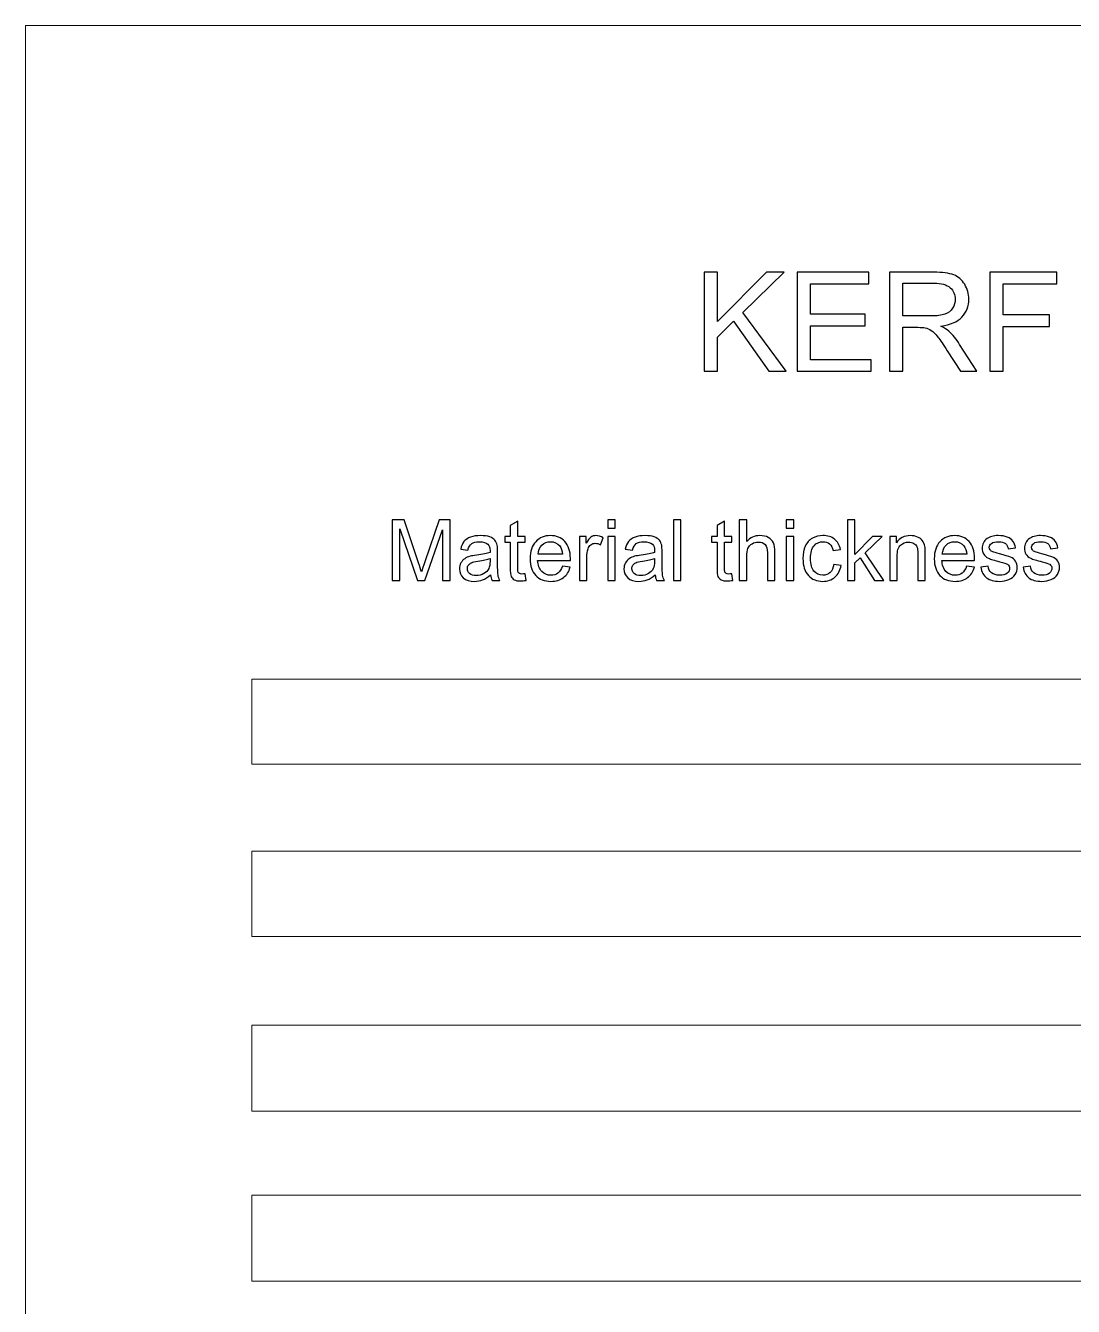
# Model space of a CAD drawing. Header units: centimetres. Extents: x -9.6 to 7.8, y 2.9 to 14.4.
# Drawn here: x -9.56 to -4.75, y 8.52 to 14.4 of the extents above; entities that cross this region are included whole.
import ezdxf

# ---------------------------------------------------------------- set-up
doc = ezdxf.new("R2010")
doc.units = ezdxf.units.CM
doc.header["$MEASUREMENT"] = 0
doc.layers.add('Layer 1', color=7, linetype='Continuous')

msp = doc.modelspace()

# ---------------------------------------------------------------- linework, layer by layer
at = {"layer": 'Layer 1', "color": 250, "lineweight": 20}
msp.add_lwpolyline([(-9.56109, 2.89694), (-0.06109, 2.89694), (-0.06109, 14.39694), (-9.56109, 14.39694), (-9.56109, 2.89694)], close=True, dxfattribs=at)
at = {"layer": 'Layer 1', "color": 250, "lineweight": 9}
for points in [[(-8.523, 11.00792), (-2.523, 11.00792), (-2.523, 11.39792), (-8.523, 11.39792), (-8.523, 11.00792)], [(-8.523, 10.21692), (-2.523, 10.21692), (-2.523, 10.60892), (-8.523, 10.60892), (-8.523, 10.21692)], [(-8.523, 9.41592), (-2.523, 9.41592), (-2.523, 9.80992), (-8.523, 9.80992), (-8.523, 9.41592)], [(-8.523, 8.63492), (-2.523, 8.63492), (-2.523, 9.03092), (-8.523, 9.03092), (-8.523, 8.63492)]]:
    msp.add_lwpolyline(points, close=True, dxfattribs=at)
at = {"layer": 'Layer 1', "color": 250}
for points, knots in [([(-6.44722, 12.81062), (-6.44722, 12.81062), (-6.44722, 13.26528), (-6.44722, 13.26528), (-6.44722, 13.26528), (-6.3869, 13.26528), (-6.3869, 13.26528), (-6.3869, 13.26528), (-6.3869, 13.03986), (-6.3869, 13.03986), (-6.3869, 13.03986), (-6.16105, 13.26528), (-6.16105, 13.26528), (-6.16105, 13.26528), (-6.07956, 13.26528), (-6.07956, 13.26528), (-6.07956, 13.26528), (-6.27027, 13.08092), (-6.27027, 13.08092), (-6.27027, 13.08092), (-6.0713, 12.81062), (-6.0713, 12.81062), (-6.0713, 12.81062), (-6.15068, 12.81062), (-6.15068, 12.81062), (-6.15068, 12.81062), (-6.3125, 13.04007), (-6.3125, 13.04007), (-6.3125, 13.04007), (-6.3869, 12.9681), (-6.3869, 12.9681), (-6.3869, 12.9681), (-6.3869, 12.81062), (-6.3869, 12.81062), (-6.3869, 12.81062), (-6.44722, 12.81062), (-6.44722, 12.81062)], [0, 0, 0, 0, 0.0833333, 0.0833333, 0.0833333, 0.1666667, 0.1666667, 0.1666667, 0.25, 0.25, 0.25, 0.3333333, 0.3333333, 0.3333333, 0.4166667, 0.4166667, 0.4166667, 0.5, 0.5, 0.5, 0.5833333, 0.5833333, 0.5833333, 0.6666667, 0.6666667, 0.6666667, 0.75, 0.75, 0.75, 0.8333333, 0.8333333, 0.8333333, 0.9166667, 0.9166667, 0.9166667, 1, 1, 1, 1]), ([(-6.01986, 12.81062), (-6.01986, 12.81062), (-6.01986, 13.26528), (-6.01986, 13.26528), (-6.01986, 13.26528), (-5.69157, 13.26528), (-5.69157, 13.26528), (-5.69157, 13.26528), (-5.69157, 13.21194), (-5.69157, 13.21194), (-5.69157, 13.21194), (-5.95954, 13.21194), (-5.95954, 13.21194), (-5.95954, 13.21194), (-5.95954, 13.07224), (-5.95954, 13.07224), (-5.95954, 13.07224), (-5.70871, 13.07224), (-5.70871, 13.07224), (-5.70871, 13.07224), (-5.70871, 13.0189), (-5.70871, 13.0189), (-5.70871, 13.0189), (-5.95954, 13.0189), (-5.95954, 13.0189), (-5.95954, 13.0189), (-5.95954, 12.86396), (-5.95954, 12.86396), (-5.95954, 12.86396), (-5.68077, 12.86396), (-5.68077, 12.86396), (-5.68077, 12.86396), (-5.68077, 12.81062), (-5.68077, 12.81062), (-5.68077, 12.81062), (-6.01986, 12.81062), (-6.01986, 12.81062)], [0, 0, 0, 0, 0.0833333, 0.0833333, 0.0833333, 0.1666667, 0.1666667, 0.1666667, 0.25, 0.25, 0.25, 0.3333333, 0.3333333, 0.3333333, 0.4166667, 0.4166667, 0.4166667, 0.5, 0.5, 0.5, 0.5833333, 0.5833333, 0.5833333, 0.6666667, 0.6666667, 0.6666667, 0.75, 0.75, 0.75, 0.8333333, 0.8333333, 0.8333333, 0.9166667, 0.9166667, 0.9166667, 1, 1, 1, 1]), ([(-5.59631, 12.81062), (-5.59631, 12.81062), (-5.59631, 13.26528), (-5.59631, 13.26528), (-5.59631, 13.26528), (-5.39481, 13.26528), (-5.39481, 13.26528), (-5.35427, 13.26528), (-5.32348, 13.26115), (-5.30242, 13.253), (-5.28135, 13.24485), (-5.26453, 13.23046), (-5.25193, 13.20982), (-5.23934, 13.18919), (-5.23309, 13.16633), (-5.23309, 13.14135), (-5.23309, 13.10907), (-5.24357, 13.08187), (-5.26442, 13.05975), (-5.28527, 13.03763), (-5.31744, 13.02366), (-5.36105, 13.01763), (-5.34507, 13.01001), (-5.333, 13.00239), (-5.32475, 12.99498), (-5.30718, 12.9789), (-5.29056, 12.95868), (-5.275, 12.93445), (-5.275, 12.93445), (-5.19637, 12.81062), (-5.19637, 12.81062), (-5.19637, 12.81062), (-5.27151, 12.81062), (-5.27151, 12.81062), (-5.27151, 12.81062), (-5.33163, 12.90524), (-5.33163, 12.90524), (-5.34909, 12.93265), (-5.36359, 12.9535), (-5.37491, 12.96799), (-5.38634, 12.98249), (-5.3965, 12.99255), (-5.4055, 12.99837), (-5.41439, 13.00408), (-5.42359, 13.00811), (-5.43291, 13.01043), (-5.43968, 13.01181), (-5.45079, 13.01255), (-5.46635, 13.01255), (-5.46635, 13.01255), (-5.53599, 13.01255), (-5.53599, 13.01255), (-5.53599, 13.01255), (-5.53599, 12.81062), (-5.53599, 12.81062), (-5.53599, 12.81062), (-5.59631, 12.81062), (-5.59631, 12.81062)], [0, 0, 0, 0, 0.0526316, 0.0526316, 0.0526316, 0.1052632, 0.1052632, 0.1052632, 0.1578947, 0.1578947, 0.1578947, 0.2105263, 0.2105263, 0.2105263, 0.2631579, 0.2631579, 0.2631579, 0.3157895, 0.3157895, 0.3157895, 0.3684211, 0.3684211, 0.3684211, 0.4210526, 0.4210526, 0.4210526, 0.4736842, 0.4736842, 0.4736842, 0.5263158, 0.5263158, 0.5263158, 0.5789474, 0.5789474, 0.5789474, 0.6315789, 0.6315789, 0.6315789, 0.6842105, 0.6842105, 0.6842105, 0.7368421, 0.7368421, 0.7368421, 0.7894737, 0.7894737, 0.7894737, 0.8421053, 0.8421053, 0.8421053, 0.8947368, 0.8947368, 0.8947368, 0.9473684, 0.9473684, 0.9473684, 1, 1, 1, 1]), ([(-5.13583, 12.81062), (-5.13583, 12.81062), (-5.13583, 13.26528), (-5.13583, 13.26528), (-5.13583, 13.26528), (-4.82912, 13.26528), (-4.82912, 13.26528), (-4.82912, 13.26528), (-4.82912, 13.21194), (-4.82912, 13.21194), (-4.82912, 13.21194), (-5.0755, 13.21194), (-5.0755, 13.21194), (-5.0755, 13.21194), (-5.0755, 13.07034), (-5.0755, 13.07034), (-5.0755, 13.07034), (-4.86214, 13.07034), (-4.86214, 13.07034), (-4.86214, 13.07034), (-4.86214, 13.017), (-4.86214, 13.017), (-4.86214, 13.017), (-5.0755, 13.017), (-5.0755, 13.017), (-5.0755, 13.017), (-5.0755, 12.81062), (-5.0755, 12.81062), (-5.0755, 12.81062), (-5.13583, 12.81062), (-5.13583, 12.81062)], [0, 0, 0, 0, 0.1, 0.1, 0.1, 0.2, 0.2, 0.2, 0.3, 0.3, 0.3, 0.4, 0.4, 0.4, 0.5, 0.5, 0.5, 0.6, 0.6, 0.6, 0.7, 0.7, 0.7, 0.8, 0.8, 0.8, 0.9, 0.9, 0.9, 1, 1, 1, 1]), ([(-5.53599, 13.06462), (-5.53599, 13.06462), (-5.40687, 13.06462), (-5.40687, 13.06462), (-5.37936, 13.06462), (-5.35798, 13.06748), (-5.34253, 13.07319), (-5.32707, 13.0788), (-5.31533, 13.0879), (-5.30739, 13.1005), (-5.29935, 13.11299), (-5.29532, 13.12653), (-5.29532, 13.14124), (-5.29532, 13.16273), (-5.30305, 13.18051), (-5.31861, 13.19437), (-5.33417, 13.20824), (-5.35872, 13.21512), (-5.39227, 13.21512), (-5.39227, 13.21512), (-5.53599, 13.21512), (-5.53599, 13.21512), (-5.53599, 13.21512), (-5.53599, 13.06462), (-5.53599, 13.06462)], [0, 0, 0, 0, 0.125, 0.125, 0.125, 0.25, 0.25, 0.25, 0.375, 0.375, 0.375, 0.5, 0.5, 0.5, 0.625, 0.625, 0.625, 0.75, 0.75, 0.75, 0.875, 0.875, 0.875, 1, 1, 1, 1]), ([(-7.87851, 11.85119), (-7.87851, 11.85119), (-7.87851, 12.12904), (-7.87851, 12.12904), (-7.87851, 12.12904), (-7.8234, 12.12904), (-7.8234, 12.12904), (-7.8234, 12.12904), (-7.75769, 11.93236), (-7.75769, 11.93236), (-7.75161, 11.91406), (-7.74721, 11.90034), (-7.74443, 11.89122), (-7.74126, 11.90131), (-7.73628, 11.91619), (-7.72956, 11.93579), (-7.72956, 11.93579), (-7.66268, 12.12904), (-7.66268, 12.12904), (-7.66268, 12.12904), (-7.61346, 12.12904), (-7.61346, 12.12904), (-7.61346, 12.12904), (-7.61346, 11.85119), (-7.61346, 11.85119), (-7.61346, 11.85119), (-7.64877, 11.85119), (-7.64877, 11.85119), (-7.64877, 11.85119), (-7.64877, 12.08364), (-7.64877, 12.08364), (-7.64877, 12.08364), (-7.72988, 11.85119), (-7.72988, 11.85119), (-7.72988, 11.85119), (-7.76299, 11.85119), (-7.76299, 11.85119), (-7.76299, 11.85119), (-7.84319, 12.08791), (-7.84319, 12.08791), (-7.84319, 12.08791), (-7.84319, 11.85119), (-7.84319, 11.85119), (-7.84319, 11.85119), (-7.87851, 11.85119), (-7.87851, 11.85119)], [0, 0, 0, 0, 0.0666667, 0.0666667, 0.0666667, 0.1333333, 0.1333333, 0.1333333, 0.2, 0.2, 0.2, 0.2666667, 0.2666667, 0.2666667, 0.3333333, 0.3333333, 0.3333333, 0.4, 0.4, 0.4, 0.4666667, 0.4666667, 0.4666667, 0.5333333, 0.5333333, 0.5333333, 0.6, 0.6, 0.6, 0.6666667, 0.6666667, 0.6666667, 0.7333333, 0.7333333, 0.7333333, 0.8, 0.8, 0.8, 0.8666667, 0.8666667, 0.8666667, 0.9333333, 0.9333333, 0.9333333, 1, 1, 1, 1]), ([(-7.2688, 11.88165), (-7.2688, 11.88165), (-7.26414, 11.85151), (-7.26414, 11.85151), (-7.27371, 11.84951), (-7.28232, 11.84847), (-7.28982, 11.84847), (-7.30217, 11.84847), (-7.31174, 11.85041), (-7.3186, 11.85436), (-7.32539, 11.8583), (-7.33018, 11.86341), (-7.33296, 11.86982), (-7.33574, 11.87622), (-7.3371, 11.88967), (-7.3371, 11.91018), (-7.3371, 11.91018), (-7.3371, 12.02621), (-7.3371, 12.02621), (-7.3371, 12.02621), (-7.36232, 12.02621), (-7.36232, 12.02621), (-7.36232, 12.02621), (-7.36232, 12.05259), (-7.36232, 12.05259), (-7.36232, 12.05259), (-7.3371, 12.05259), (-7.3371, 12.05259), (-7.3371, 12.05259), (-7.3371, 12.10239), (-7.3371, 12.10239), (-7.3371, 12.10239), (-7.30295, 12.1229), (-7.30295, 12.1229), (-7.30295, 12.1229), (-7.30295, 12.05259), (-7.30295, 12.05259), (-7.30295, 12.05259), (-7.2688, 12.05259), (-7.2688, 12.05259), (-7.2688, 12.05259), (-7.2688, 12.02621), (-7.2688, 12.02621), (-7.2688, 12.02621), (-7.30295, 12.02621), (-7.30295, 12.02621), (-7.30295, 12.02621), (-7.30295, 11.90823), (-7.30295, 11.90823), (-7.30295, 11.89847), (-7.30237, 11.8922), (-7.30114, 11.88941), (-7.29997, 11.88663), (-7.29803, 11.88443), (-7.29532, 11.88275), (-7.2926, 11.88114), (-7.28872, 11.88029), (-7.28367, 11.88029), (-7.27992, 11.88029), (-7.27494, 11.88075), (-7.2688, 11.88165)], [0, 0, 0, 0, 0.05, 0.05, 0.05, 0.1, 0.1, 0.1, 0.15, 0.15, 0.15, 0.2, 0.2, 0.2, 0.25, 0.25, 0.25, 0.3, 0.3, 0.3, 0.35, 0.35, 0.35, 0.4, 0.4, 0.4, 0.45, 0.45, 0.45, 0.5, 0.5, 0.5, 0.55, 0.55, 0.55, 0.6, 0.6, 0.6, 0.65, 0.65, 0.65, 0.7, 0.7, 0.7, 0.75, 0.75, 0.75, 0.8, 0.8, 0.8, 0.85, 0.85, 0.85, 0.9, 0.9, 0.9, 0.95, 0.95, 0.95, 1, 1, 1, 1]), ([(-6.89005, 12.09023), (-6.89005, 12.09023), (-6.89005, 12.12904), (-6.89005, 12.12904), (-6.89005, 12.12904), (-6.8559, 12.12904), (-6.8559, 12.12904), (-6.8559, 12.12904), (-6.8559, 12.09023), (-6.8559, 12.09023), (-6.8559, 12.09023), (-6.89005, 12.09023), (-6.89005, 12.09023)], [0, 0, 0, 0, 0.25, 0.25, 0.25, 0.5, 0.5, 0.5, 0.75, 0.75, 0.75, 1, 1, 1, 1]), ([(-6.58878, 11.85119), (-6.58878, 11.85119), (-6.58878, 12.12904), (-6.58878, 12.12904), (-6.58878, 12.12904), (-6.55463, 12.12904), (-6.55463, 12.12904), (-6.55463, 12.12904), (-6.55463, 11.85119), (-6.55463, 11.85119), (-6.55463, 11.85119), (-6.58878, 11.85119), (-6.58878, 11.85119)], [0, 0, 0, 0, 0.25, 0.25, 0.25, 0.5, 0.5, 0.5, 0.75, 0.75, 0.75, 1, 1, 1, 1]), ([(-6.31986, 11.88165), (-6.31986, 11.88165), (-6.3152, 11.85151), (-6.3152, 11.85151), (-6.32477, 11.84951), (-6.33338, 11.84847), (-6.34088, 11.84847), (-6.35323, 11.84847), (-6.3628, 11.85041), (-6.36966, 11.85436), (-6.37645, 11.8583), (-6.38124, 11.86341), (-6.38402, 11.86982), (-6.3868, 11.87622), (-6.38816, 11.88967), (-6.38816, 11.91018), (-6.38816, 11.91018), (-6.38816, 12.02621), (-6.38816, 12.02621), (-6.38816, 12.02621), (-6.41338, 12.02621), (-6.41338, 12.02621), (-6.41338, 12.02621), (-6.41338, 12.05259), (-6.41338, 12.05259), (-6.41338, 12.05259), (-6.38816, 12.05259), (-6.38816, 12.05259), (-6.38816, 12.05259), (-6.38816, 12.10239), (-6.38816, 12.10239), (-6.38816, 12.10239), (-6.35401, 12.1229), (-6.35401, 12.1229), (-6.35401, 12.1229), (-6.35401, 12.05259), (-6.35401, 12.05259), (-6.35401, 12.05259), (-6.31986, 12.05259), (-6.31986, 12.05259), (-6.31986, 12.05259), (-6.31986, 12.02621), (-6.31986, 12.02621), (-6.31986, 12.02621), (-6.35401, 12.02621), (-6.35401, 12.02621), (-6.35401, 12.02621), (-6.35401, 11.90823), (-6.35401, 11.90823), (-6.35401, 11.89847), (-6.35343, 11.8922), (-6.3522, 11.88941), (-6.35103, 11.88663), (-6.34909, 11.88443), (-6.34638, 11.88275), (-6.34366, 11.88114), (-6.33978, 11.88029), (-6.33473, 11.88029), (-6.33098, 11.88029), (-6.326, 11.88075), (-6.31986, 11.88165)], [0, 0, 0, 0, 0.05, 0.05, 0.05, 0.1, 0.1, 0.1, 0.15, 0.15, 0.15, 0.2, 0.2, 0.2, 0.25, 0.25, 0.25, 0.3, 0.3, 0.3, 0.35, 0.35, 0.35, 0.4, 0.4, 0.4, 0.45, 0.45, 0.45, 0.5, 0.5, 0.5, 0.55, 0.55, 0.55, 0.6, 0.6, 0.6, 0.65, 0.65, 0.65, 0.7, 0.7, 0.7, 0.75, 0.75, 0.75, 0.8, 0.8, 0.8, 0.85, 0.85, 0.85, 0.9, 0.9, 0.9, 0.95, 0.95, 0.95, 1, 1, 1, 1]), ([(-6.28616, 11.85119), (-6.28616, 11.85119), (-6.28616, 12.12904), (-6.28616, 12.12904), (-6.28616, 12.12904), (-6.25201, 12.12904), (-6.25201, 12.12904), (-6.25201, 12.12904), (-6.25201, 12.02905), (-6.25201, 12.02905), (-6.23616, 12.04761), (-6.21618, 12.05686), (-6.19199, 12.05686), (-6.17718, 12.05686), (-6.16431, 12.05395), (-6.15331, 12.04807), (-6.14238, 12.04218), (-6.13456, 12.0341), (-6.12983, 12.02375), (-6.12511, 12.0134), (-6.12278, 11.99833), (-6.12278, 11.97867), (-6.12278, 11.97867), (-6.12278, 11.85119), (-6.12278, 11.85119), (-6.12278, 11.85119), (-6.15693, 11.85119), (-6.15693, 11.85119), (-6.15693, 11.85119), (-6.15693, 11.97854), (-6.15693, 11.97854), (-6.15693, 11.99555), (-6.16062, 12.00797), (-6.16793, 12.01573), (-6.1753, 12.02349), (-6.18565, 12.02737), (-6.1991, 12.02737), (-6.20913, 12.02737), (-6.21857, 12.02478), (-6.22743, 12.01954), (-6.23629, 12.0143), (-6.24257, 12.00719), (-6.24638, 11.9982), (-6.25013, 11.98927), (-6.25201, 11.97692), (-6.25201, 11.96114), (-6.25201, 11.96114), (-6.25201, 11.85119), (-6.25201, 11.85119), (-6.25201, 11.85119), (-6.28616, 11.85119), (-6.28616, 11.85119)], [0, 0, 0, 0, 0.0588235, 0.0588235, 0.0588235, 0.1176471, 0.1176471, 0.1176471, 0.1764706, 0.1764706, 0.1764706, 0.2352941, 0.2352941, 0.2352941, 0.2941176, 0.2941176, 0.2941176, 0.3529412, 0.3529412, 0.3529412, 0.4117647, 0.4117647, 0.4117647, 0.4705882, 0.4705882, 0.4705882, 0.5294118, 0.5294118, 0.5294118, 0.5882353, 0.5882353, 0.5882353, 0.6470588, 0.6470588, 0.6470588, 0.7058824, 0.7058824, 0.7058824, 0.7647059, 0.7647059, 0.7647059, 0.8235294, 0.8235294, 0.8235294, 0.8823529, 0.8823529, 0.8823529, 0.9411765, 0.9411765, 0.9411765, 1, 1, 1, 1]), ([(-6.07033, 12.09023), (-6.07033, 12.09023), (-6.07033, 12.12904), (-6.07033, 12.12904), (-6.07033, 12.12904), (-6.03618, 12.12904), (-6.03618, 12.12904), (-6.03618, 12.12904), (-6.03618, 12.09023), (-6.03618, 12.09023), (-6.03618, 12.09023), (-6.07033, 12.09023), (-6.07033, 12.09023)], [0, 0, 0, 0, 0.25, 0.25, 0.25, 0.5, 0.5, 0.5, 0.75, 0.75, 0.75, 1, 1, 1, 1]), ([(-5.78996, 11.85119), (-5.78996, 11.85119), (-5.78996, 12.12904), (-5.78996, 12.12904), (-5.78996, 12.12904), (-5.75581, 12.12904), (-5.75581, 12.12904), (-5.75581, 12.12904), (-5.75581, 11.97078), (-5.75581, 11.97078), (-5.75581, 11.97078), (-5.67509, 12.05259), (-5.67509, 12.05259), (-5.67509, 12.05259), (-5.63098, 12.05259), (-5.63098, 12.05259), (-5.63098, 12.05259), (-5.70782, 11.97776), (-5.70782, 11.97776), (-5.70782, 11.97776), (-5.62322, 11.85119), (-5.62322, 11.85119), (-5.62322, 11.85119), (-5.66526, 11.85119), (-5.66526, 11.85119), (-5.66526, 11.85119), (-5.73214, 11.95409), (-5.73214, 11.95409), (-5.73214, 11.95409), (-5.75581, 11.93107), (-5.75581, 11.93107), (-5.75581, 11.93107), (-5.75581, 11.85119), (-5.75581, 11.85119), (-5.75581, 11.85119), (-5.78996, 11.85119), (-5.78996, 11.85119)], [0, 0, 0, 0, 0.0833333, 0.0833333, 0.0833333, 0.1666667, 0.1666667, 0.1666667, 0.25, 0.25, 0.25, 0.3333333, 0.3333333, 0.3333333, 0.4166667, 0.4166667, 0.4166667, 0.5, 0.5, 0.5, 0.5833333, 0.5833333, 0.5833333, 0.6666667, 0.6666667, 0.6666667, 0.75, 0.75, 0.75, 0.8333333, 0.8333333, 0.8333333, 0.9166667, 0.9166667, 0.9166667, 1, 1, 1, 1]), ([(-7.4272, 11.87641), (-7.43987, 11.86561), (-7.4521, 11.85805), (-7.4638, 11.85358), (-7.47551, 11.84912), (-7.48806, 11.84692), (-7.50151, 11.84692), (-7.52363, 11.84692), (-7.54064, 11.85229), (-7.55254, 11.86309), (-7.56444, 11.87383), (-7.57039, 11.8876), (-7.57039, 11.90435), (-7.57039, 11.91419), (-7.56813, 11.92318), (-7.56366, 11.93132), (-7.55914, 11.93947), (-7.55325, 11.94594), (-7.54601, 11.95086), (-7.5387, 11.95577), (-7.53055, 11.95952), (-7.52143, 11.96205), (-7.5147, 11.96379), (-7.50455, 11.96547), (-7.49103, 11.96716), (-7.46348, 11.97039), (-7.44311, 11.97433), (-7.43011, 11.97886), (-7.42998, 11.98352), (-7.42991, 11.98649), (-7.42991, 11.98772), (-7.42991, 12.00156), (-7.43315, 12.01133), (-7.43961, 12.01702), (-7.44834, 12.02472), (-7.46134, 12.02853), (-7.47855, 12.02853), (-7.49465, 12.02853), (-7.50655, 12.02569), (-7.51419, 12.02006), (-7.52188, 12.01443), (-7.52751, 12.00447), (-7.5312, 11.99012), (-7.5312, 11.99012), (-7.56457, 11.99477), (-7.56457, 11.99477), (-7.56153, 12.00907), (-7.55655, 12.02064), (-7.54956, 12.02944), (-7.54258, 12.03823), (-7.53249, 12.04496), (-7.5193, 12.04975), (-7.50617, 12.05447), (-7.49084, 12.05686), (-7.4735, 12.05686), (-7.4563, 12.05686), (-7.44227, 12.05486), (-7.43146, 12.05078), (-7.42073, 12.04671), (-7.41277, 12.04166), (-7.40773, 12.03552), (-7.40268, 12.02937), (-7.39913, 12.02161), (-7.39706, 12.01223), (-7.39596, 12.00641), (-7.39537, 11.99594), (-7.39537, 11.98087), (-7.39537, 11.98087), (-7.39537, 11.93559), (-7.39537, 11.93559), (-7.39537, 11.90397), (-7.39466, 11.88398), (-7.39324, 11.87551), (-7.39188, 11.86704), (-7.38904, 11.85895), (-7.3849, 11.85119), (-7.3849, 11.85119), (-7.4206, 11.85119), (-7.4206, 11.85119), (-7.42403, 11.85837), (-7.42623, 11.86678), (-7.4272, 11.87641)], [0, 0, 0, 0, 0.037037, 0.037037, 0.037037, 0.0740741, 0.0740741, 0.0740741, 0.1111111, 0.1111111, 0.1111111, 0.1481481, 0.1481481, 0.1481481, 0.1851852, 0.1851852, 0.1851852, 0.2222222, 0.2222222, 0.2222222, 0.2592593, 0.2592593, 0.2592593, 0.2962963, 0.2962963, 0.2962963, 0.3333333, 0.3333333, 0.3333333, 0.3703704, 0.3703704, 0.3703704, 0.4074074, 0.4074074, 0.4074074, 0.4444444, 0.4444444, 0.4444444, 0.4814815, 0.4814815, 0.4814815, 0.5185185, 0.5185185, 0.5185185, 0.5555556, 0.5555556, 0.5555556, 0.5925926, 0.5925926, 0.5925926, 0.6296296, 0.6296296, 0.6296296, 0.6666667, 0.6666667, 0.6666667, 0.7037037, 0.7037037, 0.7037037, 0.7407407, 0.7407407, 0.7407407, 0.7777778, 0.7777778, 0.7777778, 0.8148148, 0.8148148, 0.8148148, 0.8518519, 0.8518519, 0.8518519, 0.8888889, 0.8888889, 0.8888889, 0.9259259, 0.9259259, 0.9259259, 0.962963, 0.962963, 0.962963, 1, 1, 1, 1]), ([(-7.09772, 11.91638), (-7.09772, 11.91638), (-7.06241, 11.91173), (-7.06241, 11.91173), (-7.06791, 11.89122), (-7.07819, 11.87525), (-7.0932, 11.86393), (-7.1082, 11.85261), (-7.12735, 11.84692), (-7.15069, 11.84692), (-7.18006, 11.84692), (-7.20334, 11.85598), (-7.22055, 11.87409), (-7.23775, 11.89213), (-7.24635, 11.91755), (-7.24635, 11.95021), (-7.24635, 11.98397), (-7.23769, 12.01023), (-7.22029, 12.02886), (-7.20289, 12.04755), (-7.18032, 12.05686), (-7.15257, 12.05686), (-7.12573, 12.05686), (-7.1038, 12.04774), (-7.08679, 12.02944), (-7.06978, 12.01114), (-7.06125, 11.98539), (-7.06125, 11.95221), (-7.06125, 11.95021), (-7.06131, 11.94717), (-7.06144, 11.94316), (-7.06144, 11.94316), (-7.21143, 11.94316), (-7.21143, 11.94316), (-7.21013, 11.92111), (-7.20392, 11.90416), (-7.19267, 11.89245), (-7.18148, 11.88075), (-7.16745, 11.87486), (-7.15069, 11.87486), (-7.13821, 11.87486), (-7.12754, 11.87816), (-7.11874, 11.88476), (-7.10988, 11.89135), (-7.1029, 11.9019), (-7.09772, 11.91638)], [0, 0, 0, 0, 0.0666667, 0.0666667, 0.0666667, 0.1333333, 0.1333333, 0.1333333, 0.2, 0.2, 0.2, 0.2666667, 0.2666667, 0.2666667, 0.3333333, 0.3333333, 0.3333333, 0.4, 0.4, 0.4, 0.4666667, 0.4666667, 0.4666667, 0.5333333, 0.5333333, 0.5333333, 0.6, 0.6, 0.6, 0.6666667, 0.6666667, 0.6666667, 0.7333333, 0.7333333, 0.7333333, 0.8, 0.8, 0.8, 0.8666667, 0.8666667, 0.8666667, 0.9333333, 0.9333333, 0.9333333, 1, 1, 1, 1]), ([(-7.01966, 11.85119), (-7.01966, 11.85119), (-7.01966, 12.05259), (-7.01966, 12.05259), (-7.01966, 12.05259), (-6.989, 12.05259), (-6.989, 12.05259), (-6.989, 12.05259), (-6.989, 12.02174), (-6.989, 12.02174), (-6.98117, 12.03604), (-6.97393, 12.04548), (-6.96727, 12.05001), (-6.96061, 12.0546), (-6.9533, 12.05686), (-6.94534, 12.05686), (-6.93383, 12.05686), (-6.92212, 12.05324), (-6.91022, 12.04606), (-6.91022, 12.04606), (-6.92238, 12.01456), (-6.92238, 12.01456), (-6.93066, 12.01922), (-6.93894, 12.02155), (-6.94722, 12.02155), (-6.95466, 12.02155), (-6.96132, 12.01928), (-6.9672, 12.01482), (-6.97309, 12.01036), (-6.97729, 12.00415), (-6.97982, 11.9962), (-6.98363, 11.9841), (-6.98551, 11.97084), (-6.98551, 11.95642), (-6.98551, 11.95642), (-6.98551, 11.85119), (-6.98551, 11.85119), (-6.98551, 11.85119), (-7.01966, 11.85119), (-7.01966, 11.85119)], [0, 0, 0, 0, 0.0769231, 0.0769231, 0.0769231, 0.1538462, 0.1538462, 0.1538462, 0.2307692, 0.2307692, 0.2307692, 0.3076923, 0.3076923, 0.3076923, 0.3846154, 0.3846154, 0.3846154, 0.4615385, 0.4615385, 0.4615385, 0.5384615, 0.5384615, 0.5384615, 0.6153846, 0.6153846, 0.6153846, 0.6923077, 0.6923077, 0.6923077, 0.7692308, 0.7692308, 0.7692308, 0.8461538, 0.8461538, 0.8461538, 0.9230769, 0.9230769, 0.9230769, 1, 1, 1, 1]), ([(-6.89005, 11.85119), (-6.89005, 11.85119), (-6.89005, 12.05259), (-6.89005, 12.05259), (-6.89005, 12.05259), (-6.8559, 12.05259), (-6.8559, 12.05259), (-6.8559, 12.05259), (-6.8559, 11.85119), (-6.8559, 11.85119), (-6.8559, 11.85119), (-6.89005, 11.85119), (-6.89005, 11.85119)], [0, 0, 0, 0, 0.25, 0.25, 0.25, 0.5, 0.5, 0.5, 0.75, 0.75, 0.75, 1, 1, 1, 1]), ([(-6.67229, 11.87641), (-6.68496, 11.86561), (-6.69719, 11.85805), (-6.70889, 11.85358), (-6.7206, 11.84912), (-6.73315, 11.84692), (-6.7466, 11.84692), (-6.76872, 11.84692), (-6.78573, 11.85229), (-6.79763, 11.86309), (-6.80953, 11.87383), (-6.81548, 11.8876), (-6.81548, 11.90435), (-6.81548, 11.91419), (-6.81322, 11.92318), (-6.80875, 11.93132), (-6.80423, 11.93947), (-6.79834, 11.94594), (-6.7911, 11.95086), (-6.78379, 11.95577), (-6.77564, 11.95952), (-6.76652, 11.96205), (-6.75979, 11.96379), (-6.74964, 11.96547), (-6.73612, 11.96716), (-6.70857, 11.97039), (-6.6882, 11.97433), (-6.6752, 11.97886), (-6.67507, 11.98352), (-6.675, 11.98649), (-6.675, 11.98772), (-6.675, 12.00156), (-6.67824, 12.01133), (-6.6847, 12.01702), (-6.69343, 12.02472), (-6.70643, 12.02853), (-6.72364, 12.02853), (-6.73974, 12.02853), (-6.75164, 12.02569), (-6.75928, 12.02006), (-6.76697, 12.01443), (-6.7726, 12.00447), (-6.77629, 11.99012), (-6.77629, 11.99012), (-6.80966, 11.99477), (-6.80966, 11.99477), (-6.80662, 12.00907), (-6.80164, 12.02064), (-6.79465, 12.02944), (-6.78767, 12.03823), (-6.77758, 12.04496), (-6.76439, 12.04975), (-6.75126, 12.05447), (-6.73593, 12.05686), (-6.71859, 12.05686), (-6.70139, 12.05686), (-6.68736, 12.05486), (-6.67655, 12.05078), (-6.66582, 12.04671), (-6.65786, 12.04166), (-6.65282, 12.03552), (-6.64777, 12.02937), (-6.64422, 12.02161), (-6.64215, 12.01223), (-6.64105, 12.00641), (-6.64046, 11.99594), (-6.64046, 11.98087), (-6.64046, 11.98087), (-6.64046, 11.93559), (-6.64046, 11.93559), (-6.64046, 11.90397), (-6.63975, 11.88398), (-6.63833, 11.87551), (-6.63697, 11.86704), (-6.63413, 11.85895), (-6.62999, 11.85119), (-6.62999, 11.85119), (-6.66569, 11.85119), (-6.66569, 11.85119), (-6.66912, 11.85837), (-6.67132, 11.86678), (-6.67229, 11.87641)], [0, 0, 0, 0, 0.037037, 0.037037, 0.037037, 0.0740741, 0.0740741, 0.0740741, 0.1111111, 0.1111111, 0.1111111, 0.1481481, 0.1481481, 0.1481481, 0.1851852, 0.1851852, 0.1851852, 0.2222222, 0.2222222, 0.2222222, 0.2592593, 0.2592593, 0.2592593, 0.2962963, 0.2962963, 0.2962963, 0.3333333, 0.3333333, 0.3333333, 0.3703704, 0.3703704, 0.3703704, 0.4074074, 0.4074074, 0.4074074, 0.4444444, 0.4444444, 0.4444444, 0.4814815, 0.4814815, 0.4814815, 0.5185185, 0.5185185, 0.5185185, 0.5555556, 0.5555556, 0.5555556, 0.5925926, 0.5925926, 0.5925926, 0.6296296, 0.6296296, 0.6296296, 0.6666667, 0.6666667, 0.6666667, 0.7037037, 0.7037037, 0.7037037, 0.7407407, 0.7407407, 0.7407407, 0.7777778, 0.7777778, 0.7777778, 0.8148148, 0.8148148, 0.8148148, 0.8518519, 0.8518519, 0.8518519, 0.8888889, 0.8888889, 0.8888889, 0.9259259, 0.9259259, 0.9259259, 0.962963, 0.962963, 0.962963, 1, 1, 1, 1]), ([(-6.07033, 11.85119), (-6.07033, 11.85119), (-6.07033, 12.05259), (-6.07033, 12.05259), (-6.07033, 12.05259), (-6.03618, 12.05259), (-6.03618, 12.05259), (-6.03618, 12.05259), (-6.03618, 11.85119), (-6.03618, 11.85119), (-6.03618, 11.85119), (-6.07033, 11.85119), (-6.07033, 11.85119)], [0, 0, 0, 0, 0.25, 0.25, 0.25, 0.5, 0.5, 0.5, 0.75, 0.75, 0.75, 1, 1, 1, 1]), ([(-5.85257, 11.92492), (-5.85257, 11.92492), (-5.81919, 11.92026), (-5.81919, 11.92026), (-5.82288, 11.8973), (-5.83219, 11.87939), (-5.84726, 11.86639), (-5.86233, 11.85339), (-5.88089, 11.84692), (-5.90282, 11.84692), (-5.93031, 11.84692), (-5.95243, 11.85591), (-5.96911, 11.87389), (-5.98586, 11.89187), (-5.99421, 11.91761), (-5.99421, 11.95112), (-5.99421, 11.97285), (-5.99059, 11.9918), (-5.98341, 12.0081), (-5.97623, 12.02433), (-5.9653, 12.03655), (-5.95055, 12.04464), (-5.93587, 12.05279), (-5.91989, 12.05686), (-5.90256, 12.05686), (-5.88076, 12.05686), (-5.86285, 12.05136), (-5.84901, 12.0403), (-5.8351, 12.02924), (-5.82618, 12.01353), (-5.8223, 11.99322), (-5.8223, 11.99322), (-5.85528, 11.98818), (-5.85528, 11.98818), (-5.85845, 12.00169), (-5.86401, 12.01185), (-5.8721, 12.0187), (-5.88012, 12.02549), (-5.88982, 12.02892), (-5.9012, 12.02892), (-5.91841, 12.02892), (-5.93238, 12.02278), (-5.94318, 12.01049), (-5.95391, 11.99814), (-5.95928, 11.97873), (-5.95928, 11.95209), (-5.95928, 11.92505), (-5.95411, 11.90545), (-5.94376, 11.89323), (-5.93335, 11.88101), (-5.91983, 11.87486), (-5.90321, 11.87486), (-5.88975, 11.87486), (-5.87857, 11.87894), (-5.86964, 11.88715), (-5.86065, 11.8953), (-5.85496, 11.90791), (-5.85257, 11.92492)], [0, 0, 0, 0, 0.0526316, 0.0526316, 0.0526316, 0.1052632, 0.1052632, 0.1052632, 0.1578947, 0.1578947, 0.1578947, 0.2105263, 0.2105263, 0.2105263, 0.2631579, 0.2631579, 0.2631579, 0.3157895, 0.3157895, 0.3157895, 0.3684211, 0.3684211, 0.3684211, 0.4210526, 0.4210526, 0.4210526, 0.4736842, 0.4736842, 0.4736842, 0.5263158, 0.5263158, 0.5263158, 0.5789474, 0.5789474, 0.5789474, 0.6315789, 0.6315789, 0.6315789, 0.6842105, 0.6842105, 0.6842105, 0.7368421, 0.7368421, 0.7368421, 0.7894737, 0.7894737, 0.7894737, 0.8421053, 0.8421053, 0.8421053, 0.8947368, 0.8947368, 0.8947368, 0.9473684, 0.9473684, 0.9473684, 1, 1, 1, 1]), ([(-5.59606, 11.85119), (-5.59606, 11.85119), (-5.59606, 12.05259), (-5.59606, 12.05259), (-5.59606, 12.05259), (-5.5654, 12.05259), (-5.5654, 12.05259), (-5.5654, 12.05259), (-5.5654, 12.02401), (-5.5654, 12.02401), (-5.55066, 12.04593), (-5.52931, 12.05686), (-5.50144, 12.05686), (-5.48928, 12.05686), (-5.47815, 12.05466), (-5.468, 12.05033), (-5.45784, 12.046), (-5.45021, 12.04024), (-5.44517, 12.03319), (-5.44012, 12.02614), (-5.43657, 12.01773), (-5.43456, 12.00803), (-5.43333, 12.00169), (-5.43268, 11.99063), (-5.43268, 11.97485), (-5.43268, 11.97485), (-5.43268, 11.85119), (-5.43268, 11.85119), (-5.43268, 11.85119), (-5.46683, 11.85119), (-5.46683, 11.85119), (-5.46683, 11.85119), (-5.46683, 11.97356), (-5.46683, 11.97356), (-5.46683, 11.98746), (-5.46813, 11.99788), (-5.47078, 12.00473), (-5.47343, 12.01159), (-5.47815, 12.01709), (-5.48488, 12.02122), (-5.49161, 12.0253), (-5.49956, 12.02737), (-5.50862, 12.02737), (-5.5231, 12.02737), (-5.53559, 12.02278), (-5.54613, 12.01353), (-5.55667, 12.00434), (-5.56191, 11.98682), (-5.56191, 11.96108), (-5.56191, 11.96108), (-5.56191, 11.85119), (-5.56191, 11.85119), (-5.56191, 11.85119), (-5.59606, 11.85119), (-5.59606, 11.85119)], [0, 0, 0, 0, 0.0555556, 0.0555556, 0.0555556, 0.1111111, 0.1111111, 0.1111111, 0.1666667, 0.1666667, 0.1666667, 0.2222222, 0.2222222, 0.2222222, 0.2777778, 0.2777778, 0.2777778, 0.3333333, 0.3333333, 0.3333333, 0.3888889, 0.3888889, 0.3888889, 0.4444444, 0.4444444, 0.4444444, 0.5, 0.5, 0.5, 0.5555556, 0.5555556, 0.5555556, 0.6111111, 0.6111111, 0.6111111, 0.6666667, 0.6666667, 0.6666667, 0.7222222, 0.7222222, 0.7222222, 0.7777778, 0.7777778, 0.7777778, 0.8333333, 0.8333333, 0.8333333, 0.8888889, 0.8888889, 0.8888889, 0.9444444, 0.9444444, 0.9444444, 1, 1, 1, 1]), ([(-5.24285, 11.91638), (-5.24285, 11.91638), (-5.20754, 11.91173), (-5.20754, 11.91173), (-5.21304, 11.89122), (-5.22332, 11.87525), (-5.23833, 11.86393), (-5.25333, 11.85261), (-5.27248, 11.84692), (-5.29582, 11.84692), (-5.32519, 11.84692), (-5.34847, 11.85598), (-5.36568, 11.87409), (-5.38288, 11.89213), (-5.39148, 11.91755), (-5.39148, 11.95021), (-5.39148, 11.98397), (-5.38282, 12.01023), (-5.36542, 12.02886), (-5.34802, 12.04755), (-5.32545, 12.05686), (-5.2977, 12.05686), (-5.27086, 12.05686), (-5.24893, 12.04774), (-5.23192, 12.02944), (-5.21491, 12.01114), (-5.20638, 11.98539), (-5.20638, 11.95221), (-5.20638, 11.95021), (-5.20644, 11.94717), (-5.20657, 11.94316), (-5.20657, 11.94316), (-5.35656, 11.94316), (-5.35656, 11.94316), (-5.35526, 11.92111), (-5.34905, 11.90416), (-5.3378, 11.89245), (-5.32661, 11.88075), (-5.31258, 11.87486), (-5.29582, 11.87486), (-5.28334, 11.87486), (-5.27267, 11.87816), (-5.26387, 11.88476), (-5.25501, 11.89135), (-5.24803, 11.9019), (-5.24285, 11.91638)], [0, 0, 0, 0, 0.0666667, 0.0666667, 0.0666667, 0.1333333, 0.1333333, 0.1333333, 0.2, 0.2, 0.2, 0.2666667, 0.2666667, 0.2666667, 0.3333333, 0.3333333, 0.3333333, 0.4, 0.4, 0.4, 0.4666667, 0.4666667, 0.4666667, 0.5333333, 0.5333333, 0.5333333, 0.6, 0.6, 0.6, 0.6666667, 0.6666667, 0.6666667, 0.7333333, 0.7333333, 0.7333333, 0.8, 0.8, 0.8, 0.8666667, 0.8666667, 0.8666667, 0.9333333, 0.9333333, 0.9333333, 1, 1, 1, 1]), ([(-5.17798, 11.91134), (-5.17798, 11.91134), (-5.14422, 11.91677), (-5.14422, 11.91677), (-5.14234, 11.90325), (-5.13704, 11.89291), (-5.12837, 11.88566), (-5.11971, 11.87848), (-5.10755, 11.87486), (-5.09202, 11.87486), (-5.07631, 11.87486), (-5.06467, 11.87803), (-5.05703, 11.88443), (-5.04947, 11.89077), (-5.04565, 11.89827), (-5.04565, 11.90688), (-5.04565, 11.91457), (-5.04908, 11.92065), (-5.05587, 11.92505), (-5.06066, 11.92809), (-5.0723, 11.93191), (-5.0908, 11.93663), (-5.11576, 11.9429), (-5.13303, 11.94833), (-5.14273, 11.95293), (-5.15237, 11.95758), (-5.15968, 11.96392), (-5.16466, 11.97207), (-5.16964, 11.98016), (-5.17216, 11.98915), (-5.17216, 11.99898), (-5.17216, 12.00797), (-5.17009, 12.01624), (-5.16601, 12.02388), (-5.16188, 12.03151), (-5.15631, 12.03785), (-5.14926, 12.04289), (-5.14396, 12.04677), (-5.13672, 12.05007), (-5.1276, 12.05279), (-5.11841, 12.0555), (-5.10865, 12.05686), (-5.09817, 12.05686), (-5.08239, 12.05686), (-5.06855, 12.0546), (-5.05665, 12.05001), (-5.04468, 12.04548), (-5.03589, 12.03927), (-5.03019, 12.03151), (-5.02457, 12.02368), (-5.02062, 12.01327), (-5.01849, 12.00021), (-5.01849, 12.00021), (-5.05186, 11.99555), (-5.05186, 11.99555), (-5.05335, 12.00603), (-5.05775, 12.01424), (-5.06499, 12.02013), (-5.07223, 12.02601), (-5.08245, 12.02892), (-5.09571, 12.02892), (-5.1113, 12.02892), (-5.12249, 12.02633), (-5.12915, 12.02116), (-5.13581, 12.01599), (-5.13917, 12.00991), (-5.13917, 12.00299), (-5.13917, 11.99859), (-5.13782, 11.99458), (-5.13503, 11.99102), (-5.13225, 11.9874), (-5.12792, 11.98436), (-5.12197, 11.98197), (-5.11854, 11.98067), (-5.10858, 11.97776), (-5.0919, 11.97323), (-5.06784, 11.96683), (-5.05102, 11.96153), (-5.04145, 11.95745), (-5.03188, 11.95338), (-5.02437, 11.94736), (-5.01894, 11.9396), (-5.01344, 11.93178), (-5.01073, 11.92208), (-5.01073, 11.91043), (-5.01073, 11.89912), (-5.01402, 11.88844), (-5.02069, 11.87842), (-5.02735, 11.86839), (-5.03692, 11.86063), (-5.0494, 11.85514), (-5.06195, 11.84964), (-5.07611, 11.84692), (-5.0919, 11.84692), (-5.11802, 11.84692), (-5.13801, 11.85235), (-5.15172, 11.86316), (-5.16543, 11.87402), (-5.17416, 11.89006), (-5.17798, 11.91134)], [0, 0, 0, 0, 0.030303, 0.030303, 0.030303, 0.0606061, 0.0606061, 0.0606061, 0.0909091, 0.0909091, 0.0909091, 0.1212121, 0.1212121, 0.1212121, 0.1515152, 0.1515152, 0.1515152, 0.1818182, 0.1818182, 0.1818182, 0.2121212, 0.2121212, 0.2121212, 0.2424242, 0.2424242, 0.2424242, 0.2727273, 0.2727273, 0.2727273, 0.3030303, 0.3030303, 0.3030303, 0.3333333, 0.3333333, 0.3333333, 0.3636364, 0.3636364, 0.3636364, 0.3939394, 0.3939394, 0.3939394, 0.4242424, 0.4242424, 0.4242424, 0.4545455, 0.4545455, 0.4545455, 0.4848485, 0.4848485, 0.4848485, 0.5151515, 0.5151515, 0.5151515, 0.5454545, 0.5454545, 0.5454545, 0.5757576, 0.5757576, 0.5757576, 0.6060606, 0.6060606, 0.6060606, 0.6363636, 0.6363636, 0.6363636, 0.6666667, 0.6666667, 0.6666667, 0.6969697, 0.6969697, 0.6969697, 0.7272727, 0.7272727, 0.7272727, 0.7575758, 0.7575758, 0.7575758, 0.7878788, 0.7878788, 0.7878788, 0.8181818, 0.8181818, 0.8181818, 0.8484848, 0.8484848, 0.8484848, 0.8787879, 0.8787879, 0.8787879, 0.9090909, 0.9090909, 0.9090909, 0.9393939, 0.9393939, 0.9393939, 0.969697, 0.969697, 0.969697, 1, 1, 1, 1]), ([(-4.98395, 11.91134), (-4.98395, 11.91134), (-4.95019, 11.91677), (-4.95019, 11.91677), (-4.94831, 11.90325), (-4.94301, 11.89291), (-4.93434, 11.88566), (-4.92568, 11.87848), (-4.91352, 11.87486), (-4.89799, 11.87486), (-4.88228, 11.87486), (-4.87064, 11.87803), (-4.863, 11.88443), (-4.85544, 11.89077), (-4.85162, 11.89827), (-4.85162, 11.90688), (-4.85162, 11.91457), (-4.85505, 11.92065), (-4.86184, 11.92505), (-4.86663, 11.92809), (-4.87827, 11.93191), (-4.89677, 11.93663), (-4.92173, 11.9429), (-4.939, 11.94833), (-4.9487, 11.95293), (-4.95834, 11.95758), (-4.96565, 11.96392), (-4.97063, 11.97207), (-4.97561, 11.98016), (-4.97813, 11.98915), (-4.97813, 11.99898), (-4.97813, 12.00797), (-4.97606, 12.01624), (-4.97198, 12.02388), (-4.96785, 12.03151), (-4.96228, 12.03785), (-4.95523, 12.04289), (-4.94993, 12.04677), (-4.94269, 12.05007), (-4.93357, 12.05279), (-4.92438, 12.0555), (-4.91462, 12.05686), (-4.90414, 12.05686), (-4.88836, 12.05686), (-4.87452, 12.0546), (-4.86262, 12.05001), (-4.85065, 12.04548), (-4.84186, 12.03927), (-4.83616, 12.03151), (-4.83054, 12.02368), (-4.82659, 12.01327), (-4.82446, 12.00021), (-4.82446, 12.00021), (-4.85783, 11.99555), (-4.85783, 11.99555), (-4.85932, 12.00603), (-4.86372, 12.01424), (-4.87096, 12.02013), (-4.8782, 12.02601), (-4.88842, 12.02892), (-4.90168, 12.02892), (-4.91727, 12.02892), (-4.92846, 12.02633), (-4.93512, 12.02116), (-4.94178, 12.01599), (-4.94514, 12.00991), (-4.94514, 12.00299), (-4.94514, 11.99859), (-4.94379, 11.99458), (-4.941, 11.99102), (-4.93822, 11.9874), (-4.93389, 11.98436), (-4.92794, 11.98197), (-4.92451, 11.98067), (-4.91455, 11.97776), (-4.89787, 11.97323), (-4.87381, 11.96683), (-4.85699, 11.96153), (-4.84742, 11.95745), (-4.83785, 11.95338), (-4.83034, 11.94736), (-4.82491, 11.9396), (-4.81941, 11.93178), (-4.8167, 11.92208), (-4.8167, 11.91043), (-4.8167, 11.89912), (-4.81999, 11.88844), (-4.82666, 11.87842), (-4.83332, 11.86839), (-4.84289, 11.86063), (-4.85537, 11.85514), (-4.86792, 11.84964), (-4.88208, 11.84692), (-4.89787, 11.84692), (-4.92399, 11.84692), (-4.94398, 11.85235), (-4.95769, 11.86316), (-4.9714, 11.87402), (-4.98013, 11.89006), (-4.98395, 11.91134)], [0, 0, 0, 0, 0.030303, 0.030303, 0.030303, 0.0606061, 0.0606061, 0.0606061, 0.0909091, 0.0909091, 0.0909091, 0.1212121, 0.1212121, 0.1212121, 0.1515152, 0.1515152, 0.1515152, 0.1818182, 0.1818182, 0.1818182, 0.2121212, 0.2121212, 0.2121212, 0.2424242, 0.2424242, 0.2424242, 0.2727273, 0.2727273, 0.2727273, 0.3030303, 0.3030303, 0.3030303, 0.3333333, 0.3333333, 0.3333333, 0.3636364, 0.3636364, 0.3636364, 0.3939394, 0.3939394, 0.3939394, 0.4242424, 0.4242424, 0.4242424, 0.4545455, 0.4545455, 0.4545455, 0.4848485, 0.4848485, 0.4848485, 0.5151515, 0.5151515, 0.5151515, 0.5454545, 0.5454545, 0.5454545, 0.5757576, 0.5757576, 0.5757576, 0.6060606, 0.6060606, 0.6060606, 0.6363636, 0.6363636, 0.6363636, 0.6666667, 0.6666667, 0.6666667, 0.6969697, 0.6969697, 0.6969697, 0.7272727, 0.7272727, 0.7272727, 0.7575758, 0.7575758, 0.7575758, 0.7878788, 0.7878788, 0.7878788, 0.8181818, 0.8181818, 0.8181818, 0.8484848, 0.8484848, 0.8484848, 0.8787879, 0.8787879, 0.8787879, 0.9090909, 0.9090909, 0.9090909, 0.9393939, 0.9393939, 0.9393939, 0.969697, 0.969697, 0.969697, 1, 1, 1, 1]), ([(-7.20949, 11.9711), (-7.20949, 11.9711), (-7.09734, 11.9711), (-7.09734, 11.9711), (-7.09882, 11.98805), (-7.10316, 12.00072), (-7.11021, 12.0092), (-7.12101, 12.02232), (-7.13511, 12.02892), (-7.15238, 12.02892), (-7.16803, 12.02892), (-7.18116, 12.02368), (-7.19183, 12.01321), (-7.20244, 12.00273), (-7.20832, 11.98869), (-7.20949, 11.9711)], [0, 0, 0, 0, 0.2, 0.2, 0.2, 0.4, 0.4, 0.4, 0.6, 0.6, 0.6, 0.8, 0.8, 0.8, 1, 1, 1, 1]), ([(-5.35462, 11.9711), (-5.35462, 11.9711), (-5.24247, 11.9711), (-5.24247, 11.9711), (-5.24395, 11.98805), (-5.24829, 12.00072), (-5.25534, 12.0092), (-5.26614, 12.02232), (-5.28024, 12.02892), (-5.29751, 12.02892), (-5.31316, 12.02892), (-5.32629, 12.02368), (-5.33696, 12.01321), (-5.34757, 12.00273), (-5.35345, 11.98869), (-5.35462, 11.9711)], [0, 0, 0, 0, 0.2, 0.2, 0.2, 0.4, 0.4, 0.4, 0.6, 0.6, 0.6, 0.8, 0.8, 0.8, 1, 1, 1, 1]), ([(-7.42991, 11.95209), (-7.44233, 11.94704), (-7.46096, 11.94277), (-7.48579, 11.93928), (-7.49989, 11.93727), (-7.50985, 11.93501), (-7.51567, 11.93249), (-7.52149, 11.92997), (-7.52596, 11.92628), (-7.52913, 11.92149), (-7.5323, 11.91664), (-7.53391, 11.91127), (-7.53391, 11.90532), (-7.53391, 11.89633), (-7.53048, 11.88877), (-7.52356, 11.88275), (-7.51664, 11.87674), (-7.50655, 11.8737), (-7.4933, 11.8737), (-7.48017, 11.8737), (-7.46846, 11.87654), (-7.45818, 11.8823), (-7.44796, 11.88799), (-7.44039, 11.89582), (-7.4356, 11.90571), (-7.43192, 11.91341), (-7.43011, 11.92473), (-7.43011, 11.93967), (-7.43011, 11.93967), (-7.42991, 11.95209), (-7.42991, 11.95209)], [0, 0, 0, 0, 0.1, 0.1, 0.1, 0.2, 0.2, 0.2, 0.3, 0.3, 0.3, 0.4, 0.4, 0.4, 0.5, 0.5, 0.5, 0.6, 0.6, 0.6, 0.7, 0.7, 0.7, 0.8, 0.8, 0.8, 0.9, 0.9, 0.9, 1, 1, 1, 1]), ([(-6.675, 11.95209), (-6.68742, 11.94704), (-6.70605, 11.94277), (-6.73088, 11.93928), (-6.74498, 11.93727), (-6.75494, 11.93501), (-6.76076, 11.93249), (-6.76658, 11.92997), (-6.77105, 11.92628), (-6.77422, 11.92149), (-6.77739, 11.91664), (-6.779, 11.91127), (-6.779, 11.90532), (-6.779, 11.89633), (-6.77557, 11.88877), (-6.76865, 11.88275), (-6.76173, 11.87674), (-6.75164, 11.8737), (-6.73839, 11.8737), (-6.72526, 11.8737), (-6.71355, 11.87654), (-6.70327, 11.8823), (-6.69305, 11.88799), (-6.68548, 11.89582), (-6.68069, 11.90571), (-6.67701, 11.91341), (-6.6752, 11.92473), (-6.6752, 11.93967), (-6.6752, 11.93967), (-6.675, 11.95209), (-6.675, 11.95209)], [0, 0, 0, 0, 0.1, 0.1, 0.1, 0.2, 0.2, 0.2, 0.3, 0.3, 0.3, 0.4, 0.4, 0.4, 0.5, 0.5, 0.5, 0.6, 0.6, 0.6, 0.7, 0.7, 0.7, 0.8, 0.8, 0.8, 0.9, 0.9, 0.9, 1, 1, 1, 1])]:
    msp.add_open_spline(points, degree=3, knots=knots, dxfattribs=at)

doc.saveas('drawing.dxf')
